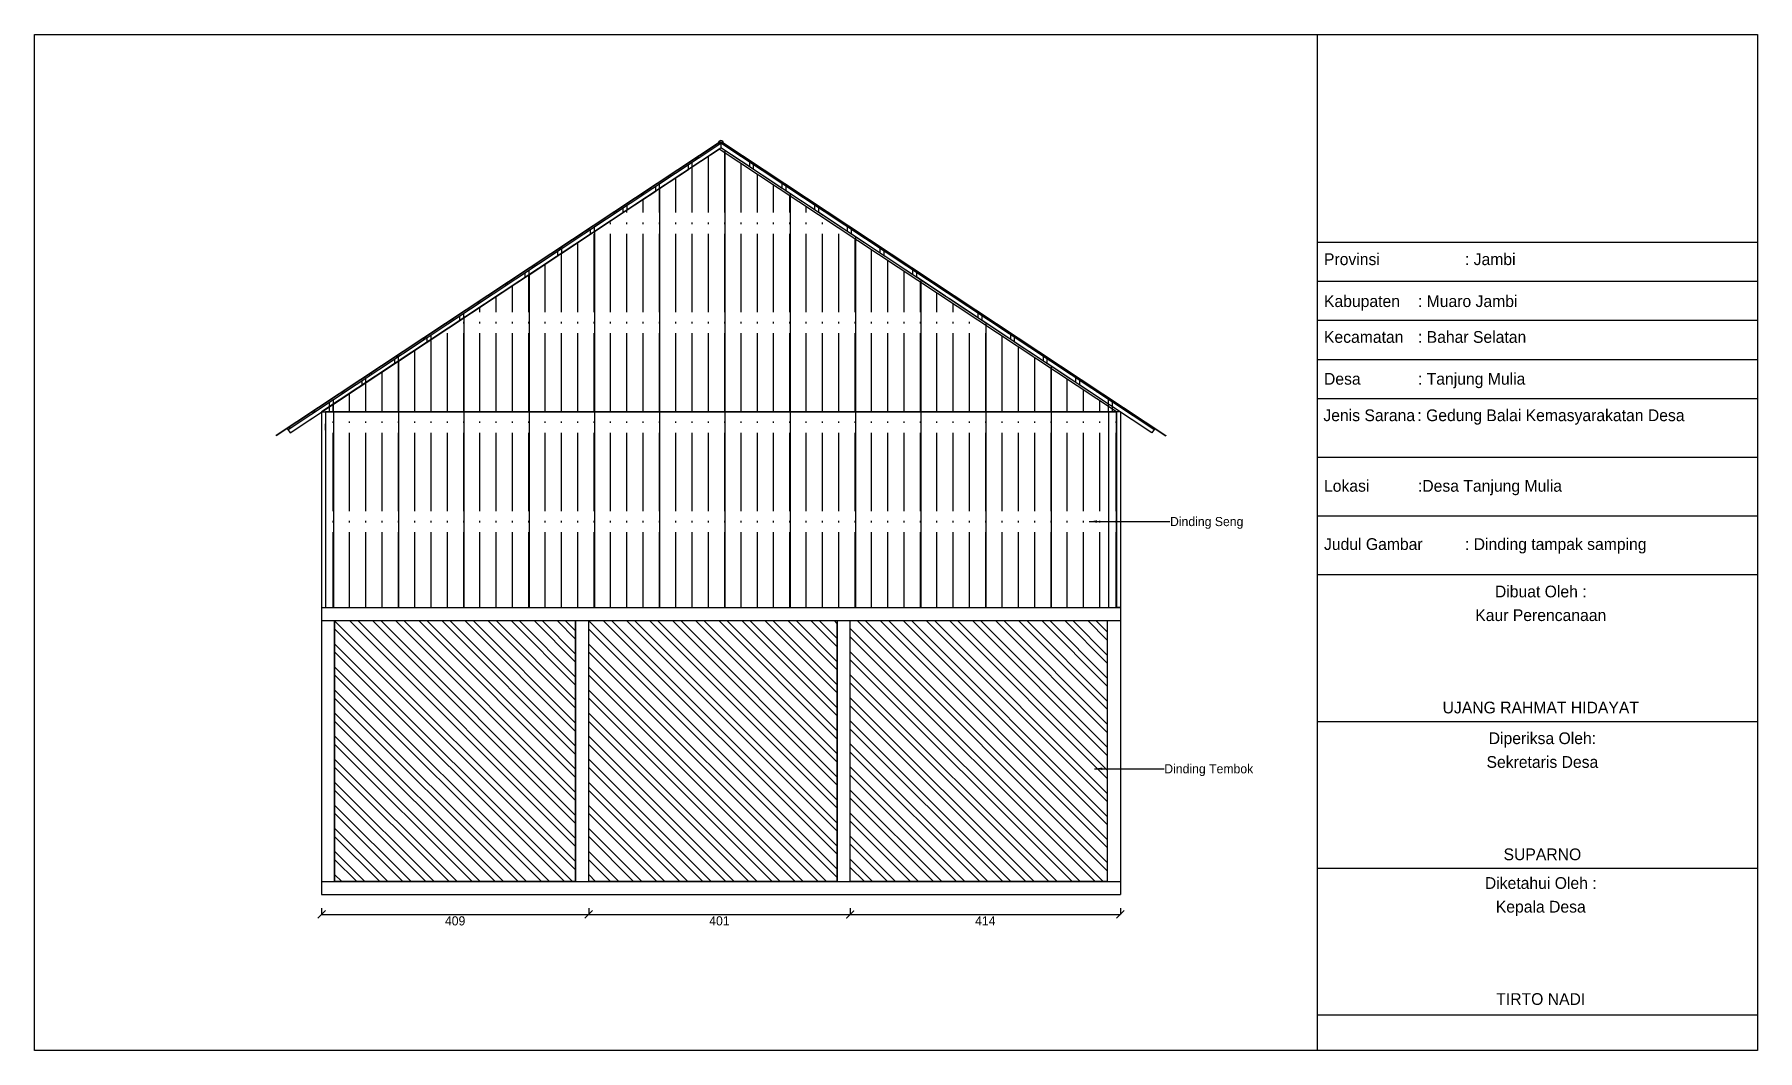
# Model space of a CAD drawing. Header units: inches. Extents: x -108 to 13185, y -10150 to 372.
# Drawn here: x -108 to 2533, y -4335 to -2777 of the extents above; entities that cross this region are included whole.
import ezdxf

# ---------------------------------------------------------------- set-up
doc = ezdxf.new("R2010")
doc.units = ezdxf.units.IN
doc.header["$MEASUREMENT"] = 0
doc.header["$PDMODE"] = 3
doc.layers.add('Dudukan Rangka Tambahan', color=50, linetype='Continuous')
doc.dimstyles.get("Standard").update_dxf_attribs({"dimtxt": 14, "dimasz": 12, "dimexe": 0.18, "dimexo": 6, "dimgap": 3, "dimtad": 2, "dimtih": 1, "dimtoh": 1, "dimdec": 0, "dimzin": 0, "dimdsep": 46, "dimtxsty": 'Standard', "dimblk": 'ARCHTICK', "dimcen": 0.09, "dimadec": 0, "dimazin": 0, "dimtfac": 1, "dimtdec": 0, "dimtofl": 0, "dimtmove": 0, "dimatfit": 3, "dimfxl": 1, "dimtolj": 1, "dimtzin": 0, "dimarcsym": 0})

# ---------------------------------------------------------------- blocks, each defined once
blk = doc.blocks.new('_ArchTick')
at = {"color": 0, "linetype": 'ByBlock', "const_width": 0.15}
blk.add_lwpolyline([(-0.5, -0.5), (0.5, 0.5)], dxfattribs=at)
blk = doc.blocks.new('*D28')
at = {"color": 0, "lineweight": -2}
for p, q in [((332.3, -4116.6), (332.3, -4126.2)), ((741.6, -4116.6), (741.6, -4126.2)), ((332.3, -4126), (741.6, -4126))]:
    blk.add_line(p, q, dxfattribs=at)
at = {"layer": 'Defpoints', "color": 0}
for p in [(332.3, -4110.6), (741.6, -4110.6), (741.6, -4126)]:
    blk.add_point(p, dxfattribs=at)
at = {"color": 0, "lineweight": -2, "xscale": 12, "yscale": 12, "zscale": 12, "rotation": 180}
blk.add_blockref('_ArchTick', (332.3, -4126), dxfattribs=at)
at = {"color": 0, "lineweight": -2, "xscale": 12, "yscale": 12, "zscale": 12}
blk.add_blockref('_ArchTick', (741.6, -4126), dxfattribs=at)
at = {"color": 0, "insert": (536.9, -4136), "char_height": 14, "attachment_point": 5}
blk.add_mtext('\\A1;409', dxfattribs=at)
blk = doc.blocks.new('*D29')
at = {"color": 0, "lineweight": -2}
for p, q in [((741.6, -4116.6), (741.6, -4126.2)), ((1142.3, -4116.6), (1142.3, -4126.2)), ((741.6, -4126), (1142.3, -4126))]:
    blk.add_line(p, q, dxfattribs=at)
at = {"layer": 'Defpoints', "color": 0}
for p in [(741.6, -4110.6), (1142.3, -4110.6), (1142.3, -4126)]:
    blk.add_point(p, dxfattribs=at)
at = {"color": 0, "lineweight": -2, "xscale": 12, "yscale": 12, "zscale": 12, "rotation": 180}
blk.add_blockref('_ArchTick', (741.6, -4126), dxfattribs=at)
at = {"color": 0, "lineweight": -2, "xscale": 12, "yscale": 12, "zscale": 12}
blk.add_blockref('_ArchTick', (1142.3, -4126), dxfattribs=at)
at = {"color": 0, "insert": (941.9, -4136), "char_height": 14, "attachment_point": 5}
blk.add_mtext('\\A1;401', dxfattribs=at)
blk = doc.blocks.new('*D30')
at = {"color": 0, "lineweight": -2}
for p, q in [((1142.3, -4116.6), (1142.3, -4126.2)), ((1556.3, -4116.6), (1556.3, -4126.2)), ((1142.3, -4126), (1556.3, -4126))]:
    blk.add_line(p, q, dxfattribs=at)
at = {"layer": 'Defpoints', "color": 0}
for p in [(1142.3, -4110.6), (1556.3, -4110.6), (1556.3, -4126)]:
    blk.add_point(p, dxfattribs=at)
at = {"color": 0, "lineweight": -2, "xscale": 12, "yscale": 12, "zscale": 12, "rotation": 180}
blk.add_blockref('_ArchTick', (1142.3, -4126), dxfattribs=at)
at = {"color": 0, "lineweight": -2, "xscale": 12, "yscale": 12, "zscale": 12}
blk.add_blockref('_ArchTick', (1556.3, -4126), dxfattribs=at)
at = {"color": 0, "insert": (1349.3, -4136), "char_height": 14, "attachment_point": 5}
blk.add_mtext('\\A1;414', dxfattribs=at)

msp = doc.modelspace()

# ---------------------------------------------------------------- hatches: boundary and pattern name
h = msp.add_hatch()
h.set_pattern_fill('ACAD_ISO04W100', color=256, scale=5, angle=90, style=0)
h.set_pattern_definition([(90, (0, 0), (-25, 2e-15), [120, -15, 2.5, -15])])
h.paths.add_polyline_path([(350.3, -3655.6), (1538.3, -3655.6), (1550.3, -3655.6), (1550.3, -3355.6), (941.3, -2952.6), (332.3, -3355.6), (332.3, -3655.6)])
h = msp.add_hatch()
h.set_pattern_fill('STEEL', color=256, scale=200, angle=90, style=0)
h.set_pattern_definition([(135, (0, 0), (-17.67767, -17.67767), []), (135, (-12.5, 8e-16), (-17.67767, -17.67767), [])])
h.paths.add_polyline_path([(352.3, -3675.6), (721.6, -3675.6), (721.6, -4075.6), (352.3, -4075.6)])
h.paths.add_polyline_path([(741.6, -3675.6), (1122.3, -3675.6), (1122.3, -4075.6), (741.6, -4075.6)])
h.paths.add_polyline_path([(1142.3, -3675.6), (1536.3, -3675.6), (1536.3, -4075.6), (1142.3, -4075.6)])

# ---------------------------------------------------------------- linework, layer by layer
for p, q in [((-107.7, -2776.7), (2532.7, -2776.7)), ((-107.7, -4334.8), (-107.7, -2776.7)), ((1857.8, -2776.7), (1857.8, -4334.8)), ((2532.7, -2776.7), (2532.7, -4334.8)), ((943.1, -2941.6), (262.7, -3391.8)), ((943.2, -2941.7), (262.8, -3392)), ((280.9, -3382.4), (944.3, -2943.4)), ((284.2, -3387.4), (944.3, -2950.6)), ((900.3, -2979.7), (941.3, -2952.6)), ((943.1, -2941.6), (943.2, -2941.7)), ((943.1, -2941.6), (943.2, -2941.7)), ((944.3, -2943.4), (944.3, -2950.6)), ((1607.8, -3382.4), (944.3, -2943.4)), ((944.3, -2943.4), (944.3, -2950.6)), ((1604.4, -3387.4), (944.3, -2950.6)), ((945.5, -2941.6), (945.4, -2941.7)), ((945.5, -2941.6), (945.4, -2941.7)), ((945.4, -2941.7), (1625.8, -3392)), ((945.5, -2941.6), (1625.9, -3391.8)), ((988.3, -2979.7), (947.3, -2952.6)), ((950.3, -2954.6), (950.3, -3655.6)), ((894.3, -2983.7), (894.3, -2976.5)), ((900.3, -2979.7), (900.3, -2972.5)), ((988.3, -2979.7), (988.3, -2972.5)), ((994.3, -2983.7), (994.3, -2976.5)), ((844.3, -3016.8), (844.3, -3009.6)), ((850.3, -3012.8), (894.3, -2983.7)), ((850.3, -3012.8), (850.3, -3005.6)), ((1038.3, -3012.8), (994.3, -2983.7)), ((1038.3, -3012.8), (1038.3, -3005.6)), ((1044.3, -3016.8), (1044.3, -3009.6)), ((800.3, -3045.9), (844.3, -3016.8)), ((850.3, -3012.8), (850.3, -3655.6)), ((850.3, -3012.8), (850.3, -3655.6)), ((1088.3, -3045.9), (1044.3, -3016.8)), ((1050.3, -3020.7), (1050.3, -3655.6)), ((750.3, -3079), (794.3, -3049.9)), ((794.3, -3049.9), (794.3, -3042.7)), ((800.3, -3045.9), (800.3, -3038.7)), ((1088.3, -3045.9), (1088.3, -3038.7)), ((1094.3, -3049.9), (1094.3, -3042.7)), ((1138.3, -3079), (1094.3, -3049.9)), ((700.3, -3112.1), (744.3, -3082.9)), ((744.3, -3082.9), (744.3, -3075.7)), ((750.3, -3079), (750.3, -3071.8)), ((750.3, -3079), (750.3, -3655.6)), ((1138.3, -3079), (1138.3, -3071.8)), ((1144.3, -3082.9), (1144.3, -3075.7)), ((1188.3, -3112.1), (1144.3, -3082.9)), ((1150.3, -3086.9), (1150.3, -3655.6)), ((694.3, -3116), (694.3, -3108.8)), ((700.3, -3112.1), (700.3, -3104.9)), ((1188.3, -3112.1), (1188.3, -3104.9)), ((1194.3, -3116), (1194.3, -3108.8)), ((1857.8, -3095), (2532.7, -3095)), ((644.3, -3149.1), (644.3, -3141.9)), ((650.3, -3145.2), (694.3, -3116)), ((650.3, -3145.2), (650.3, -3138)), ((1238.3, -3145.2), (1194.3, -3116)), ((1238.3, -3145.2), (1238.3, -3138)), ((1244.3, -3149.1), (1244.3, -3141.9)), ((600.3, -3178.2), (644.3, -3149.1)), ((650.3, -3145.2), (650.3, -3655.6)), ((1288.3, -3178.2), (1244.3, -3149.1)), ((1250.3, -3153.1), (1250.3, -3655.6)), ((1250.3, -3153.1), (1250.3, -3655.6)), ((1857.8, -3155), (2532.7, -3155)), ((550.3, -3211.3), (594.3, -3182.2)), ((1338.3, -3211.3), (1294.3, -3182.2)), ((500.3, -3244.4), (544.3, -3215.3)), ((544.3, -3215.3), (544.3, -3208.1)), ((550.3, -3211.3), (550.3, -3204.1)), ((550.3, -3211.3), (550.3, -3655.6)), ((1338.3, -3211.3), (1338.3, -3204.1)), ((1344.3, -3215.3), (1344.3, -3208.1)), ((1388.3, -3244.4), (1344.3, -3215.3)), ((1350.3, -3219.3), (1350.3, -3655.6)), ((1857.8, -3215), (2532.7, -3215)), ((494.3, -3248.4), (494.3, -3241.2)), ((500.3, -3244.4), (500.3, -3237.5)), ((1388.3, -3244.4), (1388.3, -3237.5)), ((1394.3, -3248.4), (1394.3, -3241.2)), ((450.3, -3277.5), (494.3, -3248.4)), ((450.3, -3277.5), (450.3, -3270.3)), ((1438.3, -3277.5), (1394.3, -3248.4)), ((1438.3, -3277.5), (1438.3, -3270.3)), ((400.3, -3310.6), (444.3, -3281.5)), ((444.3, -3281.5), (444.3, -3274.3)), ((450.3, -3277.5), (450.3, -3655.6)), ((1444.3, -3281.5), (1444.3, -3274.3)), ((1488.3, -3310.6), (1444.3, -3281.5)), ((1450.3, -3285.4), (1450.3, -3655.6)), ((1857.8, -3275), (2532.7, -3275)), ((350.3, -3343.7), (394.3, -3314.6)), ((394.3, -3314.6), (394.3, -3307.4)), ((400.3, -3310.6), (400.3, -3303.4)), ((1488.3, -3310.6), (1488.3, -3303.4)), ((1494.3, -3314.6), (1494.3, -3307.4)), ((1538.3, -3343.7), (1494.3, -3314.6)), ((284.2, -3387.4), (344.3, -3347.7)), ((344.3, -3355.6), (344.3, -3340.5)), ((350.3, -3355.6), (350.3, -3336.5)), ((1538.3, -3355.6), (1538.3, -3336.5)), ((1544.3, -3355.6), (1544.3, -3340.5)), ((1604.4, -3387.4), (1544.3, -3347.7)), ((1857.8, -3335), (2532.7, -3335)), ((332.3, -3355.6), (332.3, -3655.6)), ((332.3, -3355.6), (338.3, -3355.6)), ((338.3, -3355.6), (338.3, -3655.6)), ((338.3, -3355.6), (1550.3, -3355.6)), ((1550.3, -3355.6), (338.3, -3355.6)), ((350.3, -3355.6), (350.3, -3655.6)), ((1538.3, -3355.6), (1538.3, -3655.6)), ((1550.3, -3355.6), (1550.3, -3655.6)), ((1556.3, -3355.6), (1550.3, -3355.6)), ((1550.3, -3355.6), (1550.3, -3655.6)), ((1556.3, -3355.6), (1550.3, -3355.6)), ((1556.3, -3355.6), (1556.3, -3655.6)), ((1556.3, -3355.6), (1556.3, -3655.6)), ((262.7, -3391.8), (262.8, -3392)), ((280.6, -3382.6), (283.9, -3387.6)), ((1608, -3382.6), (1604.7, -3387.6)), ((1625.9, -3391.8), (1625.8, -3392)), ((1857.8, -3425), (2532.7, -3425)), ((1857.8, -3515), (2532.7, -3515)), ((1857.8, -3605), (2532.7, -3605)), ((332.3, -3655.6), (338.3, -3655.6)), ((332.3, -3655.6), (1556.3, -3655.6)), ((332.3, -3655.6), (332.3, -3675.6)), ((1556.3, -3655.6), (1550.3, -3655.6)), ((1556.3, -3655.6), (1556.3, -3675.6)), ((332.3, -3675.6), (1556.3, -3675.6)), ((332.3, -3675.6), (332.3, -4075.6)), ((352.3, -3675.6), (352.3, -4075.6)), ((721.6, -4075.6), (721.6, -3675.6)), ((741.6, -4075.6), (741.6, -3675.6)), ((1122.3, -4075.6), (1122.3, -3675.6)), ((1142.3, -4075.6), (1142.3, -3675.6)), ((1536.3, -3675.6), (1536.3, -4075.6)), ((1556.3, -3675.6), (1556.3, -4075.6)), ((1857.8, -3830), (2532.7, -3830)), ((1857.8, -4055), (2532.7, -4055)), ((332.3, -4075.6), (1556.3, -4075.6)), ((332.3, -4075.6), (332.3, -4095.6)), ((1556.3, -4075.6), (1556.3, -4095.6)), ((332.3, -4095.6), (1556.3, -4095.6)), ((1857.8, -4280), (2532.7, -4280)), ((2532.7, -4334.8), (-107.7, -4334.8))]:
    msp.add_line(p, q)
for points in [[(350.3, -3655.6), (1538.3, -3655.6), (1550.3, -3655.6), (1550.3, -3355.6), (941.3, -2952.6), (332.3, -3355.6), (332.3, -3655.6)], [(939.9, -2943.9), (941, -2945.6), (944.3, -2943.4), (943.2, -2941.7)], [(939.9, -2943.9), (941, -2945.6), (944.3, -2943.4), (943.2, -2941.7)], [(948.7, -2943.9), (947.7, -2945.6), (944.3, -2943.4), (945.4, -2941.7)], [(948.7, -2943.9), (947.7, -2945.6), (944.3, -2943.4), (945.4, -2941.7)], [(905.2, -2966.9), (906.3, -2968.5), (909.7, -2966.4), (908.6, -2964.7)], [(983.4, -2966.9), (982.3, -2968.5), (979, -2966.4), (980, -2964.7)], [(863.5, -2994.5), (864.6, -2996.1), (868, -2994), (866.9, -2992.3)], [(1025.1, -2994.5), (1024, -2996.1), (1020.7, -2994), (1021.7, -2992.3)], [(821.8, -3022), (822.9, -3023.7), (826.3, -3021.5), (825.2, -3019.9)], [(1066.8, -3022), (1065.7, -3023.7), (1062.3, -3021.5), (1063.4, -3019.9)], [(780.1, -3049.6), (781.2, -3051.3), (784.6, -3049.1), (783.5, -3047.5)], [(1108.5, -3049.6), (1107.4, -3051.3), (1104, -3049.1), (1105.1, -3047.5)], [(738.4, -3077.2), (739.5, -3078.9), (742.9, -3076.7), (741.8, -3075.1)], [(1150.2, -3077.2), (1149.1, -3078.9), (1145.7, -3076.7), (1146.8, -3075.1)], [(696.7, -3104.8), (697.8, -3106.5), (701.2, -3104.3), (700.1, -3102.7)], [(1191.9, -3104.8), (1190.8, -3106.5), (1187.4, -3104.3), (1188.5, -3102.7)], [(655.1, -3132.4), (656.1, -3134.1), (659.5, -3131.9), (658.4, -3130.2)], [(1233.6, -3132.4), (1232.5, -3134.1), (1229.1, -3131.9), (1230.2, -3130.2)], [(613.4, -3160), (614.4, -3161.7), (617.8, -3159.5), (616.7, -3157.8)], [(1275.3, -3160), (1274.2, -3161.7), (1270.8, -3159.5), (1271.9, -3157.8)], [(571.7, -3187.6), (572.7, -3189.3), (576.1, -3187.1), (575, -3185.4)], [(1317, -3187.6), (1315.9, -3189.3), (1312.5, -3187.1), (1313.6, -3185.4)], [(530, -3215.2), (531.1, -3216.9), (534.4, -3214.7), (533.3, -3213)], [(1358.7, -3215.2), (1357.6, -3216.9), (1354.2, -3214.7), (1355.3, -3213)], [(488.3, -3242.8), (489.4, -3244.5), (492.7, -3242.3), (491.6, -3240.6)], [(1400.4, -3242.8), (1399.3, -3244.5), (1395.9, -3242.3), (1397, -3240.6)], [(446.6, -3270.4), (447.7, -3272.1), (451, -3269.9), (449.9, -3268.2)], [(1442.1, -3270.4), (1441, -3272.1), (1437.6, -3269.9), (1438.7, -3268.2)], [(404.9, -3298), (406, -3299.7), (409.3, -3297.5), (408.2, -3295.8)], [(1483.8, -3298), (1482.7, -3299.7), (1479.3, -3297.5), (1480.4, -3295.8)], [(363.2, -3325.6), (364.3, -3327.3), (367.6, -3325.1), (366.5, -3323.4)], [(1525.5, -3325.6), (1524.4, -3327.3), (1521, -3325.1), (1522.1, -3323.4)], [(318.1, -3355.4), (319.2, -3357.1), (322.6, -3354.9), (321.5, -3353.2)], [(1570.5, -3355.4), (1569.4, -3357.1), (1566, -3354.9), (1567.1, -3353.2)], [(279.5, -3380.9), (280.6, -3382.6), (284, -3380.4), (282.9, -3378.7)], [(1609.1, -3380.9), (1608, -3382.6), (1604.6, -3380.4), (1605.7, -3378.7)], [(352.3, -3675.6), (721.6, -3675.6), (721.6, -4075.6), (352.3, -4075.6)], [(741.6, -3675.6), (1122.3, -3675.6), (1122.3, -4075.6), (741.6, -4075.6)], [(1142.3, -3675.6), (1536.3, -3675.6), (1536.3, -4075.6), (1142.3, -4075.6)]]:
    msp.add_lwpolyline(points, close=True)
for radius, start, end in [(3.88, 1.0743, 178.9257), (3.88, 1.0743, 178.9257), (3.58, 4.4558, 175.5442), (3.58, 4.4558, 175.5442), (3.58, 212.9446, 213), (3.58, 212.9446, 213), (3.58, 327, 327.0554), (3.58, 327, 327.0554)]:
    msp.add_arc((944.3, -2943.4), radius, start, end)
at = {"layer": 'Dudukan Rangka Tambahan'}
for p, q in [((338.3, -3383.6), (338.3, -3373.6)), ((1550.3, -3383.6), (1550.3, -3373.6))]:
    msp.add_line(p, q, dxfattribs=at)

# ---------------------------------------------------------------- texts
at = {"char_height": 18, "width": 664.344}
for s, insert, attachment_point in [('Provinsi^I^I: Jambi', (1868.3, -3112.4), 1), ('Kabupaten^I: Muaro Jambi', (1868.3, -3176.7), 1), ('Kecamatan^I: Bahar Selatan', (1868.3, -3231.6), 1), ('Desa^I^I: Tanjung Mulia', (1868.3, -3295.8), 1), ('Jenis Sarana^I: Gedung Balai Kemasyarakatan Desa', (1867.4, -3351.7), 1), ('Lokasi^I^I:Desa Tanjung Mulia', (1868.3, -3459.9), 1), ('Judul Gambar^I: Dinding tampak samping ', (1868.3, -3549.2), 1), ('Dibuat Oleh^I: ', (2200.5, -3621.9), 2), ('Kaur Perencanaan^I', (2200.5, -3658.2), 2), ('UJANG RAHMAT HIDAYAT ', (2200.5, -3799.8), 2), ('Diperiksa Oleh: ', (2203, -3846.9), 2), ('Sekretaris Desa ', (2203, -3883.3), 2), ('SUPARNO', (2203, -4024.9), 2), ('Diketahui Oleh^I: ', (2200.5, -4068.9), 2), ('Kepala Desa^I', (2200.5, -4105.2), 2), ('TIRTO NADI', (2200.5, -4246.8), 2)]:
    msp.add_mtext(s, dxfattribs=dict(at, insert=insert, attachment_point=attachment_point))
at = {"char_height": 14, "attachment_point": 1}
for s, insert in [('Dinding Seng', (1632.4, -3516.6)), ('Dinding Tembok', (1623.6, -3895.7))]:
    msp.add_mtext(s, dxfattribs=dict(at, insert=insert))

# ---------------------------------------------------------------- dimensions: what is measured, and where the dimension line sits
dim = msp.add_linear_dim(base=(741.6, -4126), p1=(332.3, -4110.6), p2=(741.6, -4110.6), dimstyle='Standard')
dim.commit()
dim.dimension.update_dxf_attribs({"geometry": '*D28', "text_midpoint": (536.9, -4136)})
for base, p1, p2, picture, middle in [((1142.3, -4126), (741.6, -4110.6), (1142.3, -4110.6), '*D29', (941.9, -4136)), ((1556.3, -4126), (1142.3, -4110.6), (1556.3, -4110.6), '*D30', (1349.3, -4136))]:
    dim = msp.add_linear_dim(base=base, p1=p1, p2=p2, dimstyle='Standard', override={"dimtmove": 1})
    dim.commit()
    dim.dimension.update_dxf_attribs({"geometry": picture, "text_midpoint": middle})

# ---------------------------------------------------------------- leaders
at = {"annotation_type": 0, "has_hookline": 1, "hookline_direction": 0}
for points, text_width in [([(1508.7, -3523.6), (1632.3, -3523.6)], 144.7), ([(1516.9, -3902.7), (1623.5, -3902.7)], 172.7)]:
    msp.add_leader(points, dimstyle='Standard', override={"dimgap": 0.09, "dimtad": 0}, dxfattribs=dict(at, text_width=text_width))

doc.saveas('drawing.dxf')
